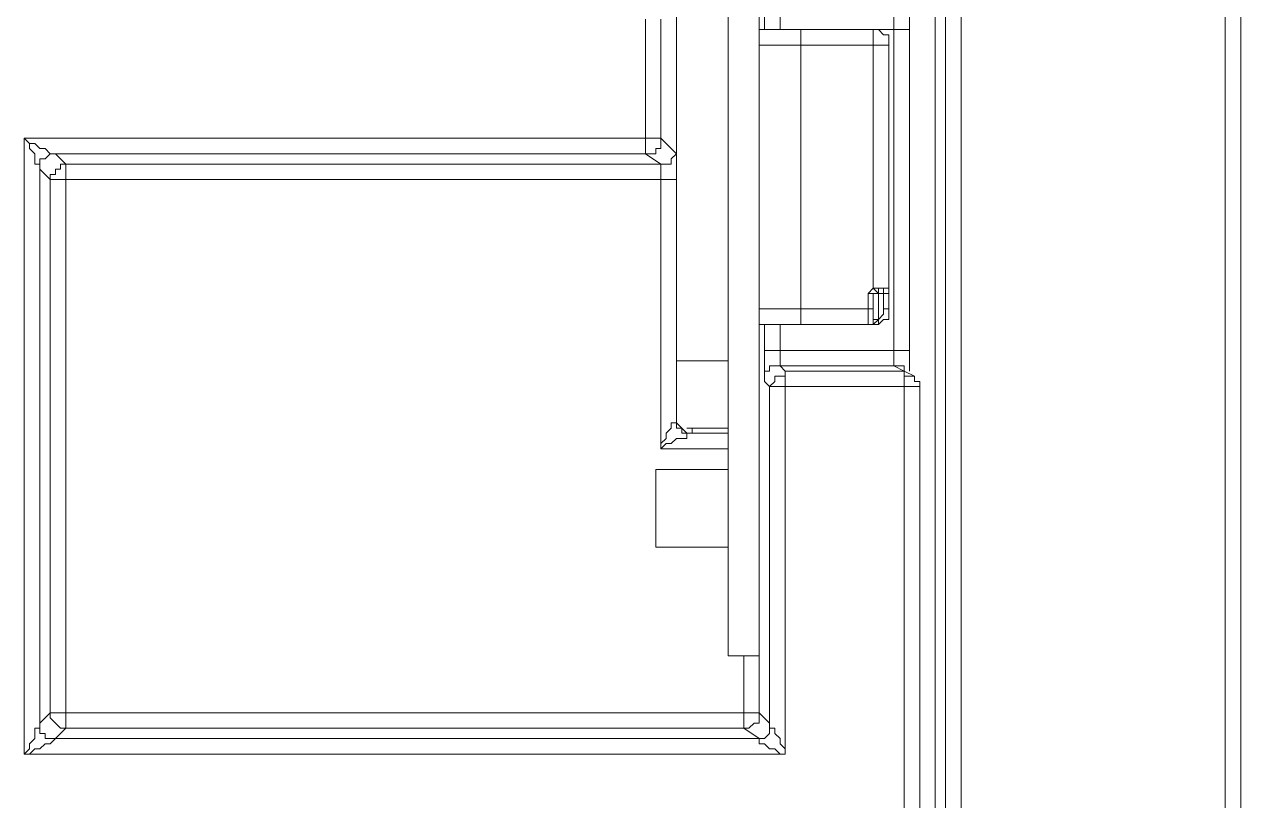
# Model space of a CAD drawing. Header units: centimetres. Extents: x -12.5 to 12.5, y -6.1 to 6.1.
# Drawn here: x -4.802 to -3.973, y -3.251 to -2.722 of the extents above; entities that cross this region are included whole.
import ezdxf

# ---------------------------------------------------------------- set-up
doc = ezdxf.new("R2010")
doc.units = ezdxf.units.CM
doc.header["$MEASUREMENT"] = 0
doc.layers.add('Camada 1', color=7, linetype='Continuous')

msp = doc.modelspace()

# ---------------------------------------------------------------- linework, layer by layer
at = {"layer": 'Camada 1', "lineweight": 9}
for points in [[(-4.18103, 5.81194), (-4.18103, 5.81194), (-4.18103, -5.8262), (-4.18103, -5.8262)], [(-4.17398, -5.8262), (-4.17398, -5.8262), (-4.17398, 5.81194), (-4.17398, 5.81194)], [(-4.16339, 5.81194), (-4.16339, 5.81194), (-4.16339, -5.8262), (-4.16339, -5.8262)], [(-3.98348, -5.8262), (-3.98348, -5.8262), (-3.98348, 5.81194), (-3.98348, 5.81194)], [(-3.97289, 5.81194), (-3.97289, 5.81194), (-3.97289, -5.8262), (-3.97289, -5.8262)], [(-4.32214, -1.85039), (-4.32214, -1.85039), (-4.32214, -3.15215), (-4.32214, -3.15215)], [(-4.30098, -1.85039), (-4.30098, -1.85039), (-4.30098, -3.15215), (-4.30098, -3.15215)], [(-4.35742, -2.98987), (-4.35742, -2.98987), (-4.35742, -2.03031), (-4.35742, -2.03031)], [(-4.32214, -2.95106), (-4.32214, -2.95106), (-4.32214, -2.05148), (-4.32214, -2.05148)], [(-4.37859, -2.79937), (-4.37859, -2.79937), (-4.37859, -2.71823), (-4.37859, -2.71823)], [(-4.368, -2.71823), (-4.368, -2.71823), (-4.368, -2.79937), (-4.368, -2.79937)], [(-4.27275, -2.72528), (-4.27275, -2.72528), (-4.30098, -2.72528), (-4.30098, -2.72528)], [(-4.30098, -2.72528), (-4.30098, -2.72528), (-4.27275, -2.72528), (-4.27275, -2.72528)], [(-4.20925, -2.72528), (-4.20925, -2.72528), (-4.28687, -2.72528), (-4.28687, -2.72528)], [(-4.22337, -2.72528), (-4.22337, -2.72528), (-4.27275, -2.72528), (-4.27275, -2.72528)], [(-4.27275, -2.72528), (-4.27275, -2.72528), (-4.22337, -2.72528), (-4.22337, -2.72528)], [(-4.20925, -2.94401), (-4.20925, -2.94401), (-4.20925, -2.72528), (-4.20925, -2.72528)], [(-4.19867, -2.72528), (-4.19867, -2.72528), (-4.19867, -2.94401), (-4.19867, -2.94401)], [(-4.30098, -2.73587), (-4.30098, -2.73587), (-4.30098, -2.91578), (-4.30098, -2.91578)], [(-4.30098, -2.73587), (-4.30098, -2.73587), (-4.27275, -2.73587), (-4.27275, -2.73587)], [(-4.27275, -2.73587), (-4.27275, -2.73587), (-4.22337, -2.73587), (-4.22337, -2.73587)], [(-4.27275, -2.73587), (-4.27275, -2.73587), (-4.27275, -2.91578), (-4.27275, -2.91578)], [(-4.27275, -2.73587), (-4.27275, -2.73587), (-4.27275, -2.91578), (-4.27275, -2.91578)], [(-4.22337, -2.73587), (-4.22337, -2.73587), (-4.22337, -2.90167), (-4.22337, -2.90167)], [(-4.21278, -2.90167), (-4.21278, -2.90167), (-4.21278, -2.73587), (-4.21278, -2.73587)], [(-4.80192, -2.79937), (-4.80192, -2.79937), (-4.37859, -2.79937), (-4.37859, -2.79937)], [(-4.80192, -3.21917), (-4.80192, -3.21917), (-4.80192, -2.79937), (-4.80192, -2.79937)], [(-4.368, -2.79937), (-4.368, -2.79937), (-4.35742, -2.80995), (-4.35742, -2.80995)], [(-4.37859, -2.80995), (-4.37859, -2.80995), (-4.78075, -2.80995), (-4.78075, -2.80995)], [(-4.78075, -2.80995), (-4.78075, -2.80995), (-4.7737, -2.81701), (-4.7737, -2.81701)], [(-4.368, -2.81701), (-4.368, -2.81701), (-4.37859, -2.80995), (-4.37859, -2.80995)], [(-4.7737, -2.81701), (-4.7737, -2.81701), (-4.368, -2.81701), (-4.368, -2.81701)], [(-4.21278, -2.83817), (-4.21278, -2.83817), (-4.21278, -2.81348), (-4.21278, -2.81348)], [(-4.79134, -2.82053), (-4.79134, -2.82053), (-4.79134, -3.19801), (-4.79134, -3.19801)], [(-4.78428, -2.82759), (-4.78428, -2.82759), (-4.79134, -2.82053), (-4.79134, -2.82053)], [(-4.78428, -3.19095), (-4.78428, -3.19095), (-4.78428, -2.82759), (-4.78428, -2.82759)], [(-4.7737, -2.82759), (-4.7737, -2.82759), (-4.7737, -3.19095), (-4.7737, -3.19095)], [(-4.368, -2.82759), (-4.368, -2.82759), (-4.7737, -2.82759), (-4.7737, -2.82759)], [(-4.368, -3.01103), (-4.368, -3.01103), (-4.368, -2.82759), (-4.368, -2.82759)], [(-4.35742, -2.82759), (-4.35742, -2.82759), (-4.35742, -2.98987), (-4.35742, -2.98987)], [(-4.22689, -2.9052), (-4.22689, -2.9052), (-4.22689, -2.91578), (-4.22689, -2.91578)], [(-4.22337, -2.91578), (-4.22337, -2.91578), (-4.22337, -2.9052), (-4.22337, -2.9052)], [(-4.21631, -2.90167), (-4.21631, -2.90167), (-4.21984, -2.90167), (-4.21984, -2.90167)], [(-4.21984, -2.92284), (-4.21984, -2.92284), (-4.21984, -2.9052), (-4.21984, -2.9052)], [(-4.21984, -2.9052), (-4.21984, -2.9052), (-4.21631, -2.9052), (-4.21631, -2.9052)], [(-4.21631, -2.90167), (-4.21631, -2.90167), (-4.21631, -2.9052), (-4.21631, -2.9052)], [(-4.21631, -2.9052), (-4.21631, -2.9052), (-4.21631, -2.91578), (-4.21631, -2.91578)], [(-4.21278, -2.91578), (-4.21278, -2.91578), (-4.21278, -2.9052), (-4.21278, -2.9052)], [(-4.27275, -2.91578), (-4.27275, -2.91578), (-4.30098, -2.91578), (-4.30098, -2.91578)], [(-4.22689, -2.91578), (-4.22689, -2.91578), (-4.27275, -2.91578), (-4.27275, -2.91578)], [(-4.30098, -2.92637), (-4.30098, -2.92637), (-4.27275, -2.92637), (-4.27275, -2.92637)], [(-4.29745, -2.94401), (-4.29745, -2.94401), (-4.29745, -2.92637), (-4.29745, -2.92637)], [(-4.28687, -2.92637), (-4.28687, -2.92637), (-4.28687, -2.94401), (-4.28687, -2.94401)], [(-4.27275, -2.92637), (-4.27275, -2.92637), (-4.22689, -2.92637), (-4.22689, -2.92637)], [(-4.21984, -2.92284), (-4.21984, -2.92284), (-4.22337, -2.92284), (-4.22337, -2.92284)], [(-4.22337, -2.92637), (-4.22337, -2.92637), (-4.21984, -2.92637), (-4.21984, -2.92637)], [(-4.32214, -2.95106), (-4.32214, -2.95106), (-4.35742, -2.95106), (-4.35742, -2.95106)], [(-4.28687, -2.94401), (-4.28687, -2.94401), (-4.20925, -2.94401), (-4.20925, -2.94401)], [(-4.28687, -2.95459), (-4.28687, -2.95459), (-4.28334, -2.95812), (-4.28334, -2.95812)], [(-4.20925, -2.95459), (-4.20925, -2.95459), (-4.28687, -2.95459), (-4.28687, -2.95459)], [(-4.28334, -2.95812), (-4.28334, -2.95812), (-4.2022, -2.95812), (-4.2022, -2.95812)], [(-4.2022, -2.95812), (-4.2022, -2.95812), (-4.20925, -2.95459), (-4.20925, -2.95459)], [(-4.19514, -2.96164), (-4.19514, -2.96164), (-4.2022, -2.95812), (-4.2022, -2.95812)], [(-4.29392, -2.9687), (-4.29392, -2.9687), (-4.29745, -2.96517), (-4.29745, -2.96517)], [(-4.29392, -3.19801), (-4.29392, -3.19801), (-4.29392, -2.9687), (-4.29392, -2.9687)], [(-4.28334, -2.9687), (-4.28334, -2.9687), (-4.28334, -3.21917), (-4.28334, -3.21917)], [(-4.2022, -2.9687), (-4.2022, -2.9687), (-4.28334, -2.9687), (-4.28334, -2.9687)], [(-4.2022, -5.79092), (-4.2022, -5.79092), (-4.2022, -2.9687), (-4.2022, -2.9687)], [(-4.19162, -2.9687), (-4.19162, -2.9687), (-4.19162, -5.79092), (-4.19162, -5.79092)], [(-4.35037, -2.99692), (-4.35037, -2.99692), (-4.34684, -2.99692), (-4.34684, -2.99692)], [(-4.34684, -2.99692), (-4.34684, -2.99692), (-4.34684, -3.00045), (-4.34684, -3.00045)], [(-4.32214, -2.99692), (-4.32214, -2.99692), (-4.34684, -2.99692), (-4.34684, -2.99692)], [(-4.34684, -3.00045), (-4.34684, -3.00045), (-4.32214, -3.00045), (-4.32214, -3.00045)], [(-4.32214, -3.01103), (-4.32214, -3.01103), (-4.368, -3.01103), (-4.368, -3.01103)], [(-4.30098, -3.01103), (-4.30098, -3.01103), (-4.30098, -3.19095), (-4.30098, -3.19095)], [(-4.37153, -3.02515), (-4.37153, -3.02515), (-4.32214, -3.02515), (-4.32214, -3.02515)], [(-4.37153, -3.02515), (-4.37153, -3.02515), (-4.37153, -3.07806), (-4.37153, -3.07806)], [(-4.37153, -3.07806), (-4.37153, -3.07806), (-4.32214, -3.07806), (-4.32214, -3.07806)], [(-4.30098, -3.15215), (-4.30098, -3.15215), (-4.32214, -3.15215), (-4.32214, -3.15215)], [(-4.31156, -3.19095), (-4.31156, -3.19095), (-4.31156, -3.15215), (-4.31156, -3.15215)], [(-4.79134, -3.19801), (-4.79134, -3.19801), (-4.78428, -3.19095), (-4.78428, -3.19095)], [(-4.7737, -3.19095), (-4.7737, -3.19095), (-4.31156, -3.19095), (-4.31156, -3.19095)], [(-4.30098, -3.19095), (-4.30098, -3.19095), (-4.29392, -3.19801), (-4.29392, -3.19801)], [(-4.7737, -3.20153), (-4.7737, -3.20153), (-4.78075, -3.20859), (-4.78075, -3.20859)], [(-4.31156, -3.20153), (-4.31156, -3.20153), (-4.7737, -3.20153), (-4.7737, -3.20153)], [(-4.30098, -3.20859), (-4.30098, -3.20859), (-4.31156, -3.20153), (-4.31156, -3.20153)], [(-4.78075, -3.20859), (-4.78075, -3.20859), (-4.30098, -3.20859), (-4.30098, -3.20859)], [(-4.28334, -3.21917), (-4.28334, -3.21917), (-4.80192, -3.21917), (-4.80192, -3.21917)]]:
    msp.add_open_spline(points, degree=3, dxfattribs=at)
for points, knots in [([(-4.29745, -2.70412), (-4.29745, -2.70412), (-4.29745, -2.70765), (-4.29745, -2.70765), (-4.29745, -2.70765), (-4.29745, -2.71117), (-4.29745, -2.71117), (-4.29745, -2.71117), (-4.29745, -2.7147), (-4.29745, -2.7147), (-4.29745, -2.7147), (-4.29745, -2.71823), (-4.29745, -2.71823), (-4.29745, -2.71823), (-4.29745, -2.72176), (-4.29745, -2.72176), (-4.29745, -2.72176), (-4.29745, -2.72528), (-4.29745, -2.72528)], [0, 0, 0, 0, 0.166667, 0.166667, 0.166667, 0.333333, 0.333333, 0.333333, 0.5, 0.5, 0.5, 0.666667, 0.666667, 0.666667, 0.833333, 0.833333, 0.833333, 1, 1, 1, 1]), ([(-4.28687, -2.72528), (-4.28687, -2.72528), (-4.28687, -2.72528), (-4.28687, -2.72528), (-4.28687, -2.72528), (-4.28687, -2.72176), (-4.28687, -2.72176), (-4.28687, -2.72176), (-4.28687, -2.71823), (-4.28687, -2.71823), (-4.28687, -2.71823), (-4.28687, -2.7147), (-4.28687, -2.7147)], [0, 0, 0, 0, 0.25, 0.25, 0.25, 0.5, 0.5, 0.5, 0.75, 0.75, 0.75, 1, 1, 1, 1]), ([(-4.20925, -2.72528), (-4.20925, -2.72528), (-4.20925, -2.72528), (-4.20925, -2.72528), (-4.20925, -2.72528), (-4.20925, -2.72176), (-4.20925, -2.72176), (-4.20925, -2.72176), (-4.20925, -2.71823), (-4.20925, -2.71823), (-4.20925, -2.71823), (-4.20925, -2.7147), (-4.20925, -2.7147)], [0, 0, 0, 0, 0.25, 0.25, 0.25, 0.5, 0.5, 0.5, 0.75, 0.75, 0.75, 1, 1, 1, 1]), ([(-4.19867, -2.72528), (-4.19867, -2.72528), (-4.19867, -2.72176), (-4.19867, -2.72176), (-4.19867, -2.72176), (-4.19867, -2.71823), (-4.19867, -2.71823), (-4.19867, -2.71823), (-4.19867, -2.7147), (-4.19867, -2.7147), (-4.19867, -2.7147), (-4.19867, -2.71117), (-4.19867, -2.71117)], [0, 0, 0, 0, 0.25, 0.25, 0.25, 0.5, 0.5, 0.5, 0.75, 0.75, 0.75, 1, 1, 1, 1]), ([(-4.30098, -2.72528), (-4.30098, -2.72528), (-4.30098, -2.72528), (-4.30098, -2.72528), (-4.30098, -2.72528), (-4.30098, -2.72881), (-4.30098, -2.72881), (-4.30098, -2.72881), (-4.30098, -2.73234), (-4.30098, -2.73234), (-4.30098, -2.73234), (-4.30098, -2.73587), (-4.30098, -2.73587)], [0, 0, 0, 0, 0.25, 0.25, 0.25, 0.5, 0.5, 0.5, 0.75, 0.75, 0.75, 1, 1, 1, 1]), ([(-4.29745, -2.72528), (-4.29745, -2.72528), (-4.29745, -2.72528), (-4.29745, -2.72528), (-4.29745, -2.72528), (-4.29392, -2.72528), (-4.29392, -2.72528), (-4.29392, -2.72528), (-4.29039, -2.72528), (-4.29039, -2.72528), (-4.29039, -2.72528), (-4.28687, -2.72528), (-4.28687, -2.72528)], [0, 0, 0, 0, 0.25, 0.25, 0.25, 0.5, 0.5, 0.5, 0.75, 0.75, 0.75, 1, 1, 1, 1]), ([(-4.27275, -2.72528), (-4.27275, -2.72528), (-4.27275, -2.72528), (-4.27275, -2.72528), (-4.27275, -2.72528), (-4.27275, -2.72881), (-4.27275, -2.72881), (-4.27275, -2.72881), (-4.27275, -2.73234), (-4.27275, -2.73234), (-4.27275, -2.73234), (-4.27275, -2.73587), (-4.27275, -2.73587)], [0, 0, 0, 0, 0.25, 0.25, 0.25, 0.5, 0.5, 0.5, 0.75, 0.75, 0.75, 1, 1, 1, 1]), ([(-4.27275, -2.72528), (-4.27275, -2.72528), (-4.27275, -2.72528), (-4.27275, -2.72528), (-4.27275, -2.72528), (-4.27275, -2.72881), (-4.27275, -2.72881), (-4.27275, -2.72881), (-4.27275, -2.73234), (-4.27275, -2.73234), (-4.27275, -2.73234), (-4.27275, -2.73587), (-4.27275, -2.73587)], [0, 0, 0, 0, 0.25, 0.25, 0.25, 0.5, 0.5, 0.5, 0.75, 0.75, 0.75, 1, 1, 1, 1]), ([(-4.22337, -2.72528), (-4.22337, -2.72528), (-4.22337, -2.72528), (-4.22337, -2.72528), (-4.22337, -2.72528), (-4.22337, -2.72881), (-4.22337, -2.72881), (-4.22337, -2.72881), (-4.22337, -2.73234), (-4.22337, -2.73234), (-4.22337, -2.73234), (-4.22337, -2.73587), (-4.22337, -2.73587)], [0, 0, 0, 0, 0.25, 0.25, 0.25, 0.5, 0.5, 0.5, 0.75, 0.75, 0.75, 1, 1, 1, 1]), ([(-4.22337, -2.72528), (-4.22337, -2.72528), (-4.21984, -2.72528), (-4.21984, -2.72528), (-4.21984, -2.72528), (-4.21631, -2.72881), (-4.21631, -2.72881), (-4.21631, -2.72881), (-4.21278, -2.72881), (-4.21278, -2.72881), (-4.21278, -2.72881), (-4.21278, -2.73234), (-4.21278, -2.73234), (-4.21278, -2.73234), (-4.21278, -2.73587), (-4.21278, -2.73587)], [0, 0, 0, 0, 0.2, 0.2, 0.2, 0.4, 0.4, 0.4, 0.6, 0.6, 0.6, 0.8, 0.8, 0.8, 1, 1, 1, 1]), ([(-4.21278, -2.73587), (-4.21278, -2.73587), (-4.21278, -2.73234), (-4.21278, -2.73234), (-4.21278, -2.73234), (-4.21278, -2.72881), (-4.21278, -2.72881), (-4.21278, -2.72881), (-4.21631, -2.72881), (-4.21631, -2.72881), (-4.21631, -2.72881), (-4.21984, -2.72528), (-4.21984, -2.72528), (-4.21984, -2.72528), (-4.22337, -2.72528), (-4.22337, -2.72528)], [0, 0, 0, 0, 0.2, 0.2, 0.2, 0.4, 0.4, 0.4, 0.6, 0.6, 0.6, 0.8, 0.8, 0.8, 1, 1, 1, 1]), ([(-4.20925, -2.72528), (-4.20925, -2.72528), (-4.20573, -2.72528), (-4.20573, -2.72528), (-4.20573, -2.72528), (-4.2022, -2.72528), (-4.2022, -2.72528), (-4.2022, -2.72528), (-4.19867, -2.72528), (-4.19867, -2.72528)], [0, 0, 0, 0, 0.333333, 0.333333, 0.333333, 0.666667, 0.666667, 0.666667, 1, 1, 1, 1]), ([(-4.21278, -2.73587), (-4.21278, -2.73587), (-4.21278, -2.73587), (-4.21278, -2.73587), (-4.21278, -2.73587), (-4.21631, -2.73587), (-4.21631, -2.73587), (-4.21631, -2.73587), (-4.21984, -2.73587), (-4.21984, -2.73587), (-4.21984, -2.73587), (-4.22337, -2.73587), (-4.22337, -2.73587)], [0, 0, 0, 0, 0.25, 0.25, 0.25, 0.5, 0.5, 0.5, 0.75, 0.75, 0.75, 1, 1, 1, 1]), ([(-4.80192, -2.79937), (-4.80192, -2.79937), (-4.79839, -2.80289), (-4.79839, -2.80289), (-4.79839, -2.80289), (-4.79487, -2.80289), (-4.79487, -2.80289), (-4.79487, -2.80289), (-4.79134, -2.80642), (-4.79134, -2.80642), (-4.79134, -2.80642), (-4.78781, -2.80642), (-4.78781, -2.80642), (-4.78781, -2.80642), (-4.78428, -2.80995), (-4.78428, -2.80995), (-4.78428, -2.80995), (-4.78075, -2.80995), (-4.78075, -2.80995)], [0, 0, 0, 0, 0.166667, 0.166667, 0.166667, 0.333333, 0.333333, 0.333333, 0.5, 0.5, 0.5, 0.666667, 0.666667, 0.666667, 0.833333, 0.833333, 0.833333, 1, 1, 1, 1]), ([(-4.79134, -2.82053), (-4.79134, -2.82053), (-4.79134, -2.82053), (-4.79134, -2.82053), (-4.79134, -2.82053), (-4.79134, -2.81701), (-4.79134, -2.81701), (-4.79134, -2.81701), (-4.79487, -2.81701), (-4.79487, -2.81701), (-4.79487, -2.81701), (-4.79487, -2.81348), (-4.79487, -2.81348), (-4.79487, -2.81348), (-4.79487, -2.80995), (-4.79487, -2.80995), (-4.79487, -2.80995), (-4.79839, -2.80642), (-4.79839, -2.80642), (-4.79839, -2.80642), (-4.79839, -2.80289), (-4.79839, -2.80289), (-4.79839, -2.80289), (-4.80192, -2.79937), (-4.80192, -2.79937)], [0, 0, 0, 0, 0.125, 0.125, 0.125, 0.25, 0.25, 0.25, 0.375, 0.375, 0.375, 0.5, 0.5, 0.5, 0.625, 0.625, 0.625, 0.75, 0.75, 0.75, 0.875, 0.875, 0.875, 1, 1, 1, 1]), ([(-4.37859, -2.80995), (-4.37859, -2.80995), (-4.37859, -2.80995), (-4.37859, -2.80995), (-4.37859, -2.80995), (-4.37859, -2.80642), (-4.37859, -2.80642), (-4.37859, -2.80642), (-4.37859, -2.80289), (-4.37859, -2.80289), (-4.37859, -2.80289), (-4.37859, -2.79937), (-4.37859, -2.79937)], [0, 0, 0, 0, 0.25, 0.25, 0.25, 0.5, 0.5, 0.5, 0.75, 0.75, 0.75, 1, 1, 1, 1]), ([(-4.368, -2.79937), (-4.368, -2.79937), (-4.368, -2.80289), (-4.368, -2.80289), (-4.368, -2.80289), (-4.368, -2.80642), (-4.368, -2.80642), (-4.368, -2.80642), (-4.37153, -2.80642), (-4.37153, -2.80642), (-4.37153, -2.80642), (-4.37153, -2.80995), (-4.37153, -2.80995), (-4.37153, -2.80995), (-4.37506, -2.80995), (-4.37506, -2.80995), (-4.37506, -2.80995), (-4.37859, -2.80995), (-4.37859, -2.80995)], [0, 0, 0, 0, 0.166667, 0.166667, 0.166667, 0.333333, 0.333333, 0.333333, 0.5, 0.5, 0.5, 0.666667, 0.666667, 0.666667, 0.833333, 0.833333, 0.833333, 1, 1, 1, 1]), ([(-4.37859, -2.79937), (-4.37859, -2.79937), (-4.37506, -2.79937), (-4.37506, -2.79937), (-4.37506, -2.79937), (-4.37153, -2.79937), (-4.37153, -2.79937), (-4.37153, -2.79937), (-4.368, -2.79937), (-4.368, -2.79937)], [0, 0, 0, 0, 0.333333, 0.333333, 0.333333, 0.666667, 0.666667, 0.666667, 1, 1, 1, 1]), ([(-4.78075, -2.80995), (-4.78075, -2.80995), (-4.78428, -2.80995), (-4.78428, -2.80995), (-4.78428, -2.80995), (-4.78781, -2.81348), (-4.78781, -2.81348), (-4.78781, -2.81348), (-4.79134, -2.81348), (-4.79134, -2.81348), (-4.79134, -2.81348), (-4.79134, -2.81701), (-4.79134, -2.81701), (-4.79134, -2.81701), (-4.79134, -2.82053), (-4.79134, -2.82053)], [0, 0, 0, 0, 0.2, 0.2, 0.2, 0.4, 0.4, 0.4, 0.6, 0.6, 0.6, 0.8, 0.8, 0.8, 1, 1, 1, 1]), ([(-4.35742, -2.80995), (-4.35742, -2.80995), (-4.35742, -2.80995), (-4.35742, -2.80995), (-4.35742, -2.80995), (-4.36095, -2.81348), (-4.36095, -2.81348), (-4.36095, -2.81348), (-4.36095, -2.81701), (-4.36095, -2.81701), (-4.36095, -2.81701), (-4.36448, -2.81701), (-4.36448, -2.81701), (-4.36448, -2.81701), (-4.368, -2.81701), (-4.368, -2.81701)], [0, 0, 0, 0, 0.2, 0.2, 0.2, 0.4, 0.4, 0.4, 0.6, 0.6, 0.6, 0.8, 0.8, 0.8, 1, 1, 1, 1]), ([(-4.35742, -2.82759), (-4.35742, -2.82759), (-4.35742, -2.82406), (-4.35742, -2.82406), (-4.35742, -2.82406), (-4.35742, -2.82053), (-4.35742, -2.82053), (-4.35742, -2.82053), (-4.35742, -2.81701), (-4.35742, -2.81701), (-4.35742, -2.81701), (-4.35742, -2.81348), (-4.35742, -2.81348), (-4.35742, -2.81348), (-4.35742, -2.80995), (-4.35742, -2.80995)], [0, 0, 0, 0, 0.2, 0.2, 0.2, 0.4, 0.4, 0.4, 0.6, 0.6, 0.6, 0.8, 0.8, 0.8, 1, 1, 1, 1]), ([(-4.21278, -2.81348), (-4.21278, -2.81348), (-4.21278, -2.81348), (-4.21278, -2.81348), (-4.21278, -2.81348), (-4.21278, -2.80995), (-4.21278, -2.80995)], [0, 0, 0, 0, 0.5, 0.5, 0.5, 1, 1, 1, 1]), ([(-4.7737, -2.81701), (-4.7737, -2.81701), (-4.77723, -2.81701), (-4.77723, -2.81701), (-4.77723, -2.81701), (-4.77723, -2.82053), (-4.77723, -2.82053), (-4.77723, -2.82053), (-4.78075, -2.82053), (-4.78075, -2.82053), (-4.78075, -2.82053), (-4.78075, -2.82406), (-4.78075, -2.82406), (-4.78075, -2.82406), (-4.78428, -2.82406), (-4.78428, -2.82406), (-4.78428, -2.82406), (-4.78428, -2.82759), (-4.78428, -2.82759)], [0, 0, 0, 0, 0.166667, 0.166667, 0.166667, 0.333333, 0.333333, 0.333333, 0.5, 0.5, 0.5, 0.666667, 0.666667, 0.666667, 0.833333, 0.833333, 0.833333, 1, 1, 1, 1]), ([(-4.7737, -2.81701), (-4.7737, -2.81701), (-4.7737, -2.81701), (-4.7737, -2.81701), (-4.7737, -2.81701), (-4.7737, -2.82053), (-4.7737, -2.82053), (-4.7737, -2.82053), (-4.7737, -2.82406), (-4.7737, -2.82406), (-4.7737, -2.82406), (-4.7737, -2.82759), (-4.7737, -2.82759)], [0, 0, 0, 0, 0.25, 0.25, 0.25, 0.5, 0.5, 0.5, 0.75, 0.75, 0.75, 1, 1, 1, 1]), ([(-4.368, -2.81701), (-4.368, -2.81701), (-4.368, -2.81701), (-4.368, -2.81701), (-4.368, -2.81701), (-4.368, -2.82053), (-4.368, -2.82053), (-4.368, -2.82053), (-4.368, -2.82406), (-4.368, -2.82406), (-4.368, -2.82406), (-4.368, -2.82759), (-4.368, -2.82759)], [0, 0, 0, 0, 0.25, 0.25, 0.25, 0.5, 0.5, 0.5, 0.75, 0.75, 0.75, 1, 1, 1, 1]), ([(-4.78428, -2.82759), (-4.78428, -2.82759), (-4.78428, -2.82759), (-4.78428, -2.82759), (-4.78428, -2.82759), (-4.78075, -2.82759), (-4.78075, -2.82759), (-4.78075, -2.82759), (-4.77723, -2.82759), (-4.77723, -2.82759), (-4.77723, -2.82759), (-4.7737, -2.82759), (-4.7737, -2.82759)], [0, 0, 0, 0, 0.25, 0.25, 0.25, 0.5, 0.5, 0.5, 0.75, 0.75, 0.75, 1, 1, 1, 1]), ([(-4.35742, -2.82759), (-4.35742, -2.82759), (-4.35742, -2.82759), (-4.35742, -2.82759), (-4.35742, -2.82759), (-4.36095, -2.82759), (-4.36095, -2.82759), (-4.36095, -2.82759), (-4.36448, -2.82759), (-4.36448, -2.82759), (-4.36448, -2.82759), (-4.368, -2.82759), (-4.368, -2.82759)], [0, 0, 0, 0, 0.25, 0.25, 0.25, 0.5, 0.5, 0.5, 0.75, 0.75, 0.75, 1, 1, 1, 1]), ([(-4.21278, -2.8417), (-4.21278, -2.8417), (-4.21278, -2.8417), (-4.21278, -2.8417), (-4.21278, -2.8417), (-4.21278, -2.83817), (-4.21278, -2.83817)], [0, 0, 0, 0, 0.5, 0.5, 0.5, 1, 1, 1, 1]), ([(-4.22337, -2.90167), (-4.22337, -2.90167), (-4.22337, -2.90167), (-4.22337, -2.90167), (-4.22337, -2.90167), (-4.22689, -2.9052), (-4.22689, -2.9052)], [0, 0, 0, 0, 0.5, 0.5, 0.5, 1, 1, 1, 1]), ([(-4.22337, -2.9052), (-4.22337, -2.9052), (-4.22337, -2.9052), (-4.22337, -2.9052), (-4.22337, -2.9052), (-4.22689, -2.9052), (-4.22689, -2.9052)], [0, 0, 0, 0, 0.5, 0.5, 0.5, 1, 1, 1, 1]), ([(-4.21984, -2.90167), (-4.21984, -2.90167), (-4.21984, -2.90167), (-4.21984, -2.90167), (-4.21984, -2.90167), (-4.22337, -2.90167), (-4.22337, -2.90167)], [0, 0, 0, 0, 0.5, 0.5, 0.5, 1, 1, 1, 1]), ([(-4.22337, -2.90167), (-4.22337, -2.90167), (-4.22337, -2.90167), (-4.22337, -2.90167), (-4.22337, -2.90167), (-4.21984, -2.9052), (-4.21984, -2.9052)], [0, 0, 0, 0, 0.5, 0.5, 0.5, 1, 1, 1, 1]), ([(-4.21984, -2.90167), (-4.21984, -2.90167), (-4.21984, -2.9052), (-4.21984, -2.9052), (-4.21984, -2.9052), (-4.22337, -2.9052), (-4.22337, -2.9052)], [0, 0, 0, 0, 0.5, 0.5, 0.5, 1, 1, 1, 1]), ([(-4.22337, -2.9052), (-4.22337, -2.9052), (-4.22337, -2.9052), (-4.22337, -2.9052), (-4.22337, -2.9052), (-4.21984, -2.9052), (-4.21984, -2.9052)], [0, 0, 0, 0, 0.5, 0.5, 0.5, 1, 1, 1, 1]), ([(-4.22337, -2.9052), (-4.22337, -2.9052), (-4.22337, -2.9052), (-4.22337, -2.9052), (-4.22337, -2.9052), (-4.21984, -2.9052), (-4.21984, -2.9052)], [0, 0, 0, 0, 0.5, 0.5, 0.5, 1, 1, 1, 1]), ([(-4.21278, -2.90167), (-4.21278, -2.90167), (-4.21278, -2.90167), (-4.21278, -2.90167), (-4.21278, -2.90167), (-4.21631, -2.90167), (-4.21631, -2.90167), (-4.21631, -2.90167), (-4.21984, -2.90167), (-4.21984, -2.90167)], [0, 0, 0, 0, 0.333333, 0.333333, 0.333333, 0.666667, 0.666667, 0.666667, 1, 1, 1, 1]), ([(-4.21984, -2.9052), (-4.21984, -2.9052), (-4.21984, -2.9052), (-4.21984, -2.9052), (-4.21984, -2.9052), (-4.21984, -2.90167), (-4.21984, -2.90167)], [0, 0, 0, 0, 0.5, 0.5, 0.5, 1, 1, 1, 1]), ([(-4.21984, -2.90167), (-4.21984, -2.90167), (-4.21984, -2.90167), (-4.21984, -2.90167), (-4.21984, -2.90167), (-4.21631, -2.90167), (-4.21631, -2.90167)], [0, 0, 0, 0, 0.5, 0.5, 0.5, 1, 1, 1, 1]), ([(-4.21984, -2.9052), (-4.21984, -2.9052), (-4.21984, -2.9052), (-4.21984, -2.9052), (-4.21984, -2.9052), (-4.21984, -2.90167), (-4.21984, -2.90167)], [0, 0, 0, 0, 0.5, 0.5, 0.5, 1, 1, 1, 1]), ([(-4.21278, -2.90167), (-4.21278, -2.90167), (-4.21278, -2.90167), (-4.21278, -2.90167), (-4.21278, -2.90167), (-4.21631, -2.90167), (-4.21631, -2.90167)], [0, 0, 0, 0, 0.5, 0.5, 0.5, 1, 1, 1, 1]), ([(-4.21278, -2.90167), (-4.21278, -2.90167), (-4.21278, -2.90167), (-4.21278, -2.90167), (-4.21278, -2.90167), (-4.21631, -2.90167), (-4.21631, -2.90167)], [0, 0, 0, 0, 0.5, 0.5, 0.5, 1, 1, 1, 1]), ([(-4.21631, -2.9052), (-4.21631, -2.9052), (-4.21631, -2.9052), (-4.21631, -2.9052), (-4.21631, -2.9052), (-4.21278, -2.9052), (-4.21278, -2.9052)], [0, 0, 0, 0, 0.5, 0.5, 0.5, 1, 1, 1, 1]), ([(-4.21278, -2.9052), (-4.21278, -2.9052), (-4.21278, -2.9052), (-4.21278, -2.9052), (-4.21278, -2.9052), (-4.21278, -2.90167), (-4.21278, -2.90167)], [0, 0, 0, 0, 0.5, 0.5, 0.5, 1, 1, 1, 1]), ([(-4.30098, -2.91578), (-4.30098, -2.91578), (-4.30098, -2.91931), (-4.30098, -2.91931), (-4.30098, -2.91931), (-4.30098, -2.92284), (-4.30098, -2.92284), (-4.30098, -2.92284), (-4.30098, -2.92637), (-4.30098, -2.92637)], [0, 0, 0, 0, 0.333333, 0.333333, 0.333333, 0.666667, 0.666667, 0.666667, 1, 1, 1, 1]), ([(-4.27275, -2.91578), (-4.27275, -2.91578), (-4.27275, -2.91931), (-4.27275, -2.91931), (-4.27275, -2.91931), (-4.27275, -2.92284), (-4.27275, -2.92284), (-4.27275, -2.92284), (-4.27275, -2.92637), (-4.27275, -2.92637)], [0, 0, 0, 0, 0.333333, 0.333333, 0.333333, 0.666667, 0.666667, 0.666667, 1, 1, 1, 1]), ([(-4.27275, -2.91578), (-4.27275, -2.91578), (-4.27275, -2.91931), (-4.27275, -2.91931), (-4.27275, -2.91931), (-4.27275, -2.92284), (-4.27275, -2.92284), (-4.27275, -2.92284), (-4.27275, -2.92637), (-4.27275, -2.92637)], [0, 0, 0, 0, 0.333333, 0.333333, 0.333333, 0.666667, 0.666667, 0.666667, 1, 1, 1, 1]), ([(-4.22689, -2.91578), (-4.22689, -2.91578), (-4.22689, -2.91578), (-4.22689, -2.91578), (-4.22689, -2.91578), (-4.22337, -2.91578), (-4.22337, -2.91578)], [0, 0, 0, 0, 0.5, 0.5, 0.5, 1, 1, 1, 1]), ([(-4.22689, -2.91578), (-4.22689, -2.91578), (-4.22689, -2.91931), (-4.22689, -2.91931), (-4.22689, -2.91931), (-4.22689, -2.92284), (-4.22689, -2.92284), (-4.22689, -2.92284), (-4.22689, -2.92637), (-4.22689, -2.92637)], [0, 0, 0, 0, 0.333333, 0.333333, 0.333333, 0.666667, 0.666667, 0.666667, 1, 1, 1, 1]), ([(-4.22337, -2.92284), (-4.22337, -2.92284), (-4.22337, -2.92284), (-4.22337, -2.92284), (-4.22337, -2.92284), (-4.22337, -2.91931), (-4.22337, -2.91931), (-4.22337, -2.91931), (-4.22337, -2.91578), (-4.22337, -2.91578)], [0, 0, 0, 0, 0.333333, 0.333333, 0.333333, 0.666667, 0.666667, 0.666667, 1, 1, 1, 1]), ([(-4.21631, -2.91578), (-4.21631, -2.91578), (-4.21631, -2.91578), (-4.21631, -2.91578), (-4.21631, -2.91578), (-4.21631, -2.91931), (-4.21631, -2.91931), (-4.21631, -2.91931), (-4.21984, -2.92284), (-4.21984, -2.92284)], [0, 0, 0, 0, 0.333333, 0.333333, 0.333333, 0.666667, 0.666667, 0.666667, 1, 1, 1, 1]), ([(-4.21984, -2.92637), (-4.21984, -2.92637), (-4.21631, -2.92284), (-4.21631, -2.92284), (-4.21631, -2.92284), (-4.21278, -2.92284), (-4.21278, -2.92284), (-4.21278, -2.92284), (-4.21278, -2.91931), (-4.21278, -2.91931), (-4.21278, -2.91931), (-4.21278, -2.91578), (-4.21278, -2.91578)], [0, 0, 0, 0, 0.25, 0.25, 0.25, 0.5, 0.5, 0.5, 0.75, 0.75, 0.75, 1, 1, 1, 1]), ([(-4.21278, -2.91578), (-4.21278, -2.91578), (-4.21278, -2.91578), (-4.21278, -2.91578), (-4.21278, -2.91578), (-4.21631, -2.91578), (-4.21631, -2.91578)], [0, 0, 0, 0, 0.5, 0.5, 0.5, 1, 1, 1, 1]), ([(-4.22689, -2.92637), (-4.22689, -2.92637), (-4.22689, -2.92637), (-4.22689, -2.92637), (-4.22689, -2.92637), (-4.22337, -2.92637), (-4.22337, -2.92637), (-4.22337, -2.92637), (-4.22337, -2.92284), (-4.22337, -2.92284)], [0, 0, 0, 0, 0.333333, 0.333333, 0.333333, 0.666667, 0.666667, 0.666667, 1, 1, 1, 1]), ([(-4.22689, -2.92637), (-4.22689, -2.92637), (-4.22689, -2.92637), (-4.22689, -2.92637), (-4.22689, -2.92637), (-4.22337, -2.92637), (-4.22337, -2.92637), (-4.22337, -2.92637), (-4.22337, -2.92284), (-4.22337, -2.92284)], [0, 0, 0, 0, 0.333333, 0.333333, 0.333333, 0.666667, 0.666667, 0.666667, 1, 1, 1, 1]), ([(-4.22689, -2.92637), (-4.22689, -2.92637), (-4.22689, -2.92637), (-4.22689, -2.92637), (-4.22689, -2.92637), (-4.22337, -2.92637), (-4.22337, -2.92637)], [0, 0, 0, 0, 0.5, 0.5, 0.5, 1, 1, 1, 1]), ([(-4.21984, -2.92284), (-4.21984, -2.92284), (-4.21984, -2.92284), (-4.21984, -2.92284), (-4.21984, -2.92284), (-4.22337, -2.92637), (-4.22337, -2.92637)], [0, 0, 0, 0, 0.5, 0.5, 0.5, 1, 1, 1, 1]), ([(-4.21984, -2.92637), (-4.21984, -2.92637), (-4.21984, -2.92637), (-4.21984, -2.92637), (-4.21984, -2.92637), (-4.21984, -2.92284), (-4.21984, -2.92284)], [0, 0, 0, 0, 0.5, 0.5, 0.5, 1, 1, 1, 1]), ([(-4.29745, -2.94401), (-4.29745, -2.94401), (-4.29745, -2.94753), (-4.29745, -2.94753), (-4.29745, -2.94753), (-4.29745, -2.95106), (-4.29745, -2.95106), (-4.29745, -2.95106), (-4.29745, -2.95459), (-4.29745, -2.95459), (-4.29745, -2.95459), (-4.29745, -2.95812), (-4.29745, -2.95812), (-4.29745, -2.95812), (-4.29745, -2.96164), (-4.29745, -2.96164), (-4.29745, -2.96164), (-4.29745, -2.96517), (-4.29745, -2.96517)], [0, 0, 0, 0, 0.166667, 0.166667, 0.166667, 0.333333, 0.333333, 0.333333, 0.5, 0.5, 0.5, 0.666667, 0.666667, 0.666667, 0.833333, 0.833333, 0.833333, 1, 1, 1, 1]), ([(-4.29745, -2.94401), (-4.29745, -2.94401), (-4.29745, -2.94401), (-4.29745, -2.94401), (-4.29745, -2.94401), (-4.29392, -2.94401), (-4.29392, -2.94401), (-4.29392, -2.94401), (-4.29039, -2.94401), (-4.29039, -2.94401), (-4.29039, -2.94401), (-4.28687, -2.94401), (-4.28687, -2.94401)], [0, 0, 0, 0, 0.25, 0.25, 0.25, 0.5, 0.5, 0.5, 0.75, 0.75, 0.75, 1, 1, 1, 1]), ([(-4.28687, -2.95459), (-4.28687, -2.95459), (-4.28687, -2.95459), (-4.28687, -2.95459), (-4.28687, -2.95459), (-4.28687, -2.95106), (-4.28687, -2.95106), (-4.28687, -2.95106), (-4.28687, -2.94753), (-4.28687, -2.94753), (-4.28687, -2.94753), (-4.28687, -2.94401), (-4.28687, -2.94401)], [0, 0, 0, 0, 0.25, 0.25, 0.25, 0.5, 0.5, 0.5, 0.75, 0.75, 0.75, 1, 1, 1, 1]), ([(-4.20925, -2.95459), (-4.20925, -2.95459), (-4.20925, -2.95459), (-4.20925, -2.95459), (-4.20925, -2.95459), (-4.20925, -2.95106), (-4.20925, -2.95106), (-4.20925, -2.95106), (-4.20925, -2.94753), (-4.20925, -2.94753), (-4.20925, -2.94753), (-4.20925, -2.94401), (-4.20925, -2.94401)], [0, 0, 0, 0, 0.25, 0.25, 0.25, 0.5, 0.5, 0.5, 0.75, 0.75, 0.75, 1, 1, 1, 1]), ([(-4.20925, -2.94401), (-4.20925, -2.94401), (-4.20573, -2.94401), (-4.20573, -2.94401), (-4.20573, -2.94401), (-4.2022, -2.94401), (-4.2022, -2.94401), (-4.2022, -2.94401), (-4.19867, -2.94401), (-4.19867, -2.94401)], [0, 0, 0, 0, 0.333333, 0.333333, 0.333333, 0.666667, 0.666667, 0.666667, 1, 1, 1, 1]), ([(-4.19867, -2.95812), (-4.19867, -2.95812), (-4.19867, -2.95812), (-4.19867, -2.95812), (-4.19867, -2.95812), (-4.19867, -2.95459), (-4.19867, -2.95459), (-4.19867, -2.95459), (-4.19867, -2.95106), (-4.19867, -2.95106), (-4.19867, -2.95106), (-4.19867, -2.94753), (-4.19867, -2.94753), (-4.19867, -2.94753), (-4.19867, -2.94401), (-4.19867, -2.94401)], [0, 0, 0, 0, 0.2, 0.2, 0.2, 0.4, 0.4, 0.4, 0.6, 0.6, 0.6, 0.8, 0.8, 0.8, 1, 1, 1, 1]), ([(-4.29745, -2.96517), (-4.29745, -2.96517), (-4.29745, -2.96164), (-4.29745, -2.96164), (-4.29745, -2.96164), (-4.29745, -2.95812), (-4.29745, -2.95812), (-4.29745, -2.95812), (-4.29392, -2.95812), (-4.29392, -2.95812), (-4.29392, -2.95812), (-4.29392, -2.95459), (-4.29392, -2.95459), (-4.29392, -2.95459), (-4.29039, -2.95459), (-4.29039, -2.95459), (-4.29039, -2.95459), (-4.28687, -2.95459), (-4.28687, -2.95459)], [0, 0, 0, 0, 0.166667, 0.166667, 0.166667, 0.333333, 0.333333, 0.333333, 0.5, 0.5, 0.5, 0.666667, 0.666667, 0.666667, 0.833333, 0.833333, 0.833333, 1, 1, 1, 1]), ([(-4.29392, -2.9687), (-4.29392, -2.9687), (-4.29392, -2.9687), (-4.29392, -2.9687), (-4.29392, -2.9687), (-4.29039, -2.96517), (-4.29039, -2.96517), (-4.29039, -2.96517), (-4.29039, -2.96164), (-4.29039, -2.96164), (-4.29039, -2.96164), (-4.28687, -2.96164), (-4.28687, -2.96164), (-4.28687, -2.96164), (-4.28334, -2.96164), (-4.28334, -2.96164), (-4.28334, -2.96164), (-4.28334, -2.95812), (-4.28334, -2.95812)], [0, 0, 0, 0, 0.166667, 0.166667, 0.166667, 0.333333, 0.333333, 0.333333, 0.5, 0.5, 0.5, 0.666667, 0.666667, 0.666667, 0.833333, 0.833333, 0.833333, 1, 1, 1, 1]), ([(-4.28334, -2.95812), (-4.28334, -2.95812), (-4.28334, -2.96164), (-4.28334, -2.96164), (-4.28334, -2.96164), (-4.28334, -2.96517), (-4.28334, -2.96517), (-4.28334, -2.96517), (-4.28334, -2.9687), (-4.28334, -2.9687)], [0, 0, 0, 0, 0.333333, 0.333333, 0.333333, 0.666667, 0.666667, 0.666667, 1, 1, 1, 1]), ([(-4.20925, -2.95459), (-4.20925, -2.95459), (-4.20573, -2.95459), (-4.20573, -2.95459), (-4.20573, -2.95459), (-4.2022, -2.95459), (-4.2022, -2.95459), (-4.2022, -2.95459), (-4.2022, -2.95812), (-4.2022, -2.95812)], [0, 0, 0, 0, 0.333333, 0.333333, 0.333333, 0.666667, 0.666667, 0.666667, 1, 1, 1, 1]), ([(-4.2022, -2.9687), (-4.2022, -2.9687), (-4.2022, -2.9687), (-4.2022, -2.9687), (-4.2022, -2.9687), (-4.2022, -2.96517), (-4.2022, -2.96517), (-4.2022, -2.96517), (-4.2022, -2.96164), (-4.2022, -2.96164), (-4.2022, -2.96164), (-4.2022, -2.95812), (-4.2022, -2.95812)], [0, 0, 0, 0, 0.25, 0.25, 0.25, 0.5, 0.5, 0.5, 0.75, 0.75, 0.75, 1, 1, 1, 1]), ([(-4.2022, -2.95812), (-4.2022, -2.95812), (-4.2022, -2.96164), (-4.2022, -2.96164), (-4.2022, -2.96164), (-4.19867, -2.96164), (-4.19867, -2.96164), (-4.19867, -2.96164), (-4.19514, -2.96164), (-4.19514, -2.96164)], [0, 0, 0, 0, 0.333333, 0.333333, 0.333333, 0.666667, 0.666667, 0.666667, 1, 1, 1, 1]), ([(-4.19162, -2.9687), (-4.19162, -2.9687), (-4.19162, -2.9687), (-4.19162, -2.9687), (-4.19162, -2.9687), (-4.19162, -2.96517), (-4.19162, -2.96517), (-4.19162, -2.96517), (-4.19514, -2.96517), (-4.19514, -2.96517), (-4.19514, -2.96517), (-4.19514, -2.96164), (-4.19514, -2.96164)], [0, 0, 0, 0, 0.25, 0.25, 0.25, 0.5, 0.5, 0.5, 0.75, 0.75, 0.75, 1, 1, 1, 1]), ([(-4.28334, -2.9687), (-4.28334, -2.9687), (-4.28334, -2.9687), (-4.28334, -2.9687), (-4.28334, -2.9687), (-4.28687, -2.9687), (-4.28687, -2.9687), (-4.28687, -2.9687), (-4.29039, -2.9687), (-4.29039, -2.9687), (-4.29039, -2.9687), (-4.29392, -2.9687), (-4.29392, -2.9687)], [0, 0, 0, 0, 0.25, 0.25, 0.25, 0.5, 0.5, 0.5, 0.75, 0.75, 0.75, 1, 1, 1, 1]), ([(-4.19162, -2.9687), (-4.19162, -2.9687), (-4.19162, -2.9687), (-4.19162, -2.9687), (-4.19162, -2.9687), (-4.19514, -2.9687), (-4.19514, -2.9687), (-4.19514, -2.9687), (-4.19867, -2.9687), (-4.19867, -2.9687), (-4.19867, -2.9687), (-4.2022, -2.9687), (-4.2022, -2.9687)], [0, 0, 0, 0, 0.25, 0.25, 0.25, 0.5, 0.5, 0.5, 0.75, 0.75, 0.75, 1, 1, 1, 1]), ([(-4.368, -3.01103), (-4.368, -3.01103), (-4.368, -3.00751), (-4.368, -3.00751), (-4.368, -3.00751), (-4.36448, -3.00398), (-4.36448, -3.00398), (-4.36448, -3.00398), (-4.36448, -3.00045), (-4.36448, -3.00045), (-4.36448, -3.00045), (-4.36095, -2.99692), (-4.36095, -2.99692), (-4.36095, -2.99692), (-4.36095, -2.9934), (-4.36095, -2.9934), (-4.36095, -2.9934), (-4.35742, -2.9934), (-4.35742, -2.9934), (-4.35742, -2.9934), (-4.35742, -2.98987), (-4.35742, -2.98987)], [0, 0, 0, 0, 0.142857, 0.142857, 0.142857, 0.285714, 0.285714, 0.285714, 0.428571, 0.428571, 0.428571, 0.571429, 0.571429, 0.571429, 0.714286, 0.714286, 0.714286, 0.857143, 0.857143, 0.857143, 1, 1, 1, 1]), ([(-4.35037, -3.00045), (-4.35037, -3.00045), (-4.35037, -3.00045), (-4.35037, -3.00045), (-4.35037, -3.00045), (-4.35389, -2.99692), (-4.35389, -2.99692), (-4.35389, -2.99692), (-4.35742, -2.9934), (-4.35742, -2.9934), (-4.35742, -2.9934), (-4.35742, -2.98987), (-4.35742, -2.98987)], [0, 0, 0, 0, 0.25, 0.25, 0.25, 0.5, 0.5, 0.5, 0.75, 0.75, 0.75, 1, 1, 1, 1]), ([(-4.34684, -3.00045), (-4.34684, -3.00045), (-4.35037, -3.00045), (-4.35037, -3.00045), (-4.35037, -3.00045), (-4.35389, -3.00045), (-4.35389, -3.00045), (-4.35389, -3.00045), (-4.35389, -2.99692), (-4.35389, -2.99692), (-4.35389, -2.99692), (-4.35742, -2.99692), (-4.35742, -2.99692), (-4.35742, -2.99692), (-4.35742, -2.9934), (-4.35742, -2.9934), (-4.35742, -2.9934), (-4.35742, -2.98987), (-4.35742, -2.98987)], [0, 0, 0, 0, 0.166667, 0.166667, 0.166667, 0.333333, 0.333333, 0.333333, 0.5, 0.5, 0.5, 0.666667, 0.666667, 0.666667, 0.833333, 0.833333, 0.833333, 1, 1, 1, 1]), ([(-4.35037, -3.00045), (-4.35037, -3.00045), (-4.35037, -3.00045), (-4.35037, -3.00045), (-4.35037, -3.00045), (-4.35389, -2.99692), (-4.35389, -2.99692), (-4.35389, -2.99692), (-4.35742, -2.99692), (-4.35742, -2.99692), (-4.35742, -2.99692), (-4.35742, -2.9934), (-4.35742, -2.9934), (-4.35742, -2.9934), (-4.35742, -2.98987), (-4.35742, -2.98987)], [0, 0, 0, 0, 0.2, 0.2, 0.2, 0.4, 0.4, 0.4, 0.6, 0.6, 0.6, 0.8, 0.8, 0.8, 1, 1, 1, 1]), ([(-4.30098, -3.01103), (-4.30098, -3.01103), (-4.30098, -3.00751), (-4.30098, -3.00751), (-4.30098, -3.00751), (-4.30098, -3.00398), (-4.30098, -3.00398), (-4.30098, -3.00398), (-4.30098, -3.00045), (-4.30098, -3.00045), (-4.30098, -3.00045), (-4.30098, -2.99692), (-4.30098, -2.99692), (-4.30098, -2.99692), (-4.30098, -2.9934), (-4.30098, -2.9934), (-4.30098, -2.9934), (-4.30098, -2.98987), (-4.30098, -2.98987)], [0, 0, 0, 0, 0.166667, 0.166667, 0.166667, 0.333333, 0.333333, 0.333333, 0.5, 0.5, 0.5, 0.666667, 0.666667, 0.666667, 0.833333, 0.833333, 0.833333, 1, 1, 1, 1]), ([(-4.30098, -2.9934), (-4.30098, -2.9934), (-4.30098, -2.9934), (-4.30098, -2.9934), (-4.30098, -2.9934), (-4.30098, -2.98987), (-4.30098, -2.98987)], [0, 0, 0, 0, 0.5, 0.5, 0.5, 1, 1, 1, 1]), ([(-4.34684, -3.00045), (-4.34684, -3.00045), (-4.35037, -3.00045), (-4.35037, -3.00045), (-4.35037, -3.00045), (-4.35037, -3.00398), (-4.35037, -3.00398), (-4.35037, -3.00398), (-4.35389, -3.00398), (-4.35389, -3.00398), (-4.35389, -3.00398), (-4.35742, -3.00398), (-4.35742, -3.00398), (-4.35742, -3.00398), (-4.36095, -3.00751), (-4.36095, -3.00751), (-4.36095, -3.00751), (-4.36448, -3.00751), (-4.36448, -3.00751), (-4.36448, -3.00751), (-4.368, -3.01103), (-4.368, -3.01103)], [0, 0, 0, 0, 0.142857, 0.142857, 0.142857, 0.285714, 0.285714, 0.285714, 0.428571, 0.428571, 0.428571, 0.571429, 0.571429, 0.571429, 0.714286, 0.714286, 0.714286, 0.857143, 0.857143, 0.857143, 1, 1, 1, 1]), ([(-4.34684, -2.99692), (-4.34684, -2.99692), (-4.34684, -2.99692), (-4.34684, -2.99692), (-4.34684, -2.99692), (-4.34684, -3.00045), (-4.34684, -3.00045), (-4.34684, -3.00045), (-4.35037, -3.00045), (-4.35037, -3.00045)], [0, 0, 0, 0, 0.333333, 0.333333, 0.333333, 0.666667, 0.666667, 0.666667, 1, 1, 1, 1]), ([(-4.78428, -3.19095), (-4.78428, -3.19095), (-4.78428, -3.19448), (-4.78428, -3.19448), (-4.78428, -3.19448), (-4.78075, -3.19801), (-4.78075, -3.19801), (-4.78075, -3.19801), (-4.77723, -3.20153), (-4.77723, -3.20153), (-4.77723, -3.20153), (-4.7737, -3.20153), (-4.7737, -3.20153)], [0, 0, 0, 0, 0.25, 0.25, 0.25, 0.5, 0.5, 0.5, 0.75, 0.75, 0.75, 1, 1, 1, 1]), ([(-4.7737, -3.19095), (-4.7737, -3.19095), (-4.77723, -3.19095), (-4.77723, -3.19095), (-4.77723, -3.19095), (-4.78075, -3.19095), (-4.78075, -3.19095), (-4.78075, -3.19095), (-4.78428, -3.19095), (-4.78428, -3.19095)], [0, 0, 0, 0, 0.333333, 0.333333, 0.333333, 0.666667, 0.666667, 0.666667, 1, 1, 1, 1]), ([(-4.7737, -3.19095), (-4.7737, -3.19095), (-4.7737, -3.19448), (-4.7737, -3.19448), (-4.7737, -3.19448), (-4.7737, -3.19801), (-4.7737, -3.19801), (-4.7737, -3.19801), (-4.7737, -3.20153), (-4.7737, -3.20153)], [0, 0, 0, 0, 0.333333, 0.333333, 0.333333, 0.666667, 0.666667, 0.666667, 1, 1, 1, 1]), ([(-4.31156, -3.20153), (-4.31156, -3.20153), (-4.30803, -3.20153), (-4.30803, -3.20153), (-4.30803, -3.20153), (-4.3045, -3.19801), (-4.3045, -3.19801), (-4.3045, -3.19801), (-4.30098, -3.19801), (-4.30098, -3.19801), (-4.30098, -3.19801), (-4.30098, -3.19448), (-4.30098, -3.19448), (-4.30098, -3.19448), (-4.30098, -3.19095), (-4.30098, -3.19095)], [0, 0, 0, 0, 0.2, 0.2, 0.2, 0.4, 0.4, 0.4, 0.6, 0.6, 0.6, 0.8, 0.8, 0.8, 1, 1, 1, 1]), ([(-4.31156, -3.19095), (-4.31156, -3.19095), (-4.31156, -3.19448), (-4.31156, -3.19448), (-4.31156, -3.19448), (-4.31156, -3.19801), (-4.31156, -3.19801), (-4.31156, -3.19801), (-4.31156, -3.20153), (-4.31156, -3.20153)], [0, 0, 0, 0, 0.333333, 0.333333, 0.333333, 0.666667, 0.666667, 0.666667, 1, 1, 1, 1]), ([(-4.31156, -3.19095), (-4.31156, -3.19095), (-4.30803, -3.19095), (-4.30803, -3.19095), (-4.30803, -3.19095), (-4.3045, -3.19095), (-4.3045, -3.19095), (-4.3045, -3.19095), (-4.30098, -3.19095), (-4.30098, -3.19095)], [0, 0, 0, 0, 0.333333, 0.333333, 0.333333, 0.666667, 0.666667, 0.666667, 1, 1, 1, 1]), ([(-4.80192, -3.21917), (-4.80192, -3.21917), (-4.79839, -3.21564), (-4.79839, -3.21564), (-4.79839, -3.21564), (-4.79839, -3.21212), (-4.79839, -3.21212), (-4.79839, -3.21212), (-4.79487, -3.20859), (-4.79487, -3.20859), (-4.79487, -3.20859), (-4.79487, -3.20506), (-4.79487, -3.20506), (-4.79487, -3.20506), (-4.79487, -3.20153), (-4.79487, -3.20153), (-4.79487, -3.20153), (-4.79134, -3.20153), (-4.79134, -3.20153), (-4.79134, -3.20153), (-4.79134, -3.19801), (-4.79134, -3.19801)], [0, 0, 0, 0, 0.142857, 0.142857, 0.142857, 0.285714, 0.285714, 0.285714, 0.428571, 0.428571, 0.428571, 0.571429, 0.571429, 0.571429, 0.714286, 0.714286, 0.714286, 0.857143, 0.857143, 0.857143, 1, 1, 1, 1]), ([(-4.79134, -3.19801), (-4.79134, -3.19801), (-4.79134, -3.20153), (-4.79134, -3.20153), (-4.79134, -3.20153), (-4.79134, -3.20506), (-4.79134, -3.20506), (-4.79134, -3.20506), (-4.78781, -3.20506), (-4.78781, -3.20506), (-4.78781, -3.20506), (-4.78781, -3.20859), (-4.78781, -3.20859), (-4.78781, -3.20859), (-4.78428, -3.20859), (-4.78428, -3.20859), (-4.78428, -3.20859), (-4.78075, -3.20859), (-4.78075, -3.20859)], [0, 0, 0, 0, 0.166667, 0.166667, 0.166667, 0.333333, 0.333333, 0.333333, 0.5, 0.5, 0.5, 0.666667, 0.666667, 0.666667, 0.833333, 0.833333, 0.833333, 1, 1, 1, 1]), ([(-4.30098, -3.20859), (-4.30098, -3.20859), (-4.30098, -3.20859), (-4.30098, -3.20859), (-4.30098, -3.20859), (-4.29745, -3.20859), (-4.29745, -3.20859), (-4.29745, -3.20859), (-4.29392, -3.20506), (-4.29392, -3.20506), (-4.29392, -3.20506), (-4.29392, -3.20153), (-4.29392, -3.20153), (-4.29392, -3.20153), (-4.29392, -3.19801), (-4.29392, -3.19801)], [0, 0, 0, 0, 0.2, 0.2, 0.2, 0.4, 0.4, 0.4, 0.6, 0.6, 0.6, 0.8, 0.8, 0.8, 1, 1, 1, 1]), ([(-4.29392, -3.19801), (-4.29392, -3.19801), (-4.29392, -3.20153), (-4.29392, -3.20153), (-4.29392, -3.20153), (-4.29039, -3.20153), (-4.29039, -3.20153), (-4.29039, -3.20153), (-4.29039, -3.20506), (-4.29039, -3.20506), (-4.29039, -3.20506), (-4.28687, -3.20859), (-4.28687, -3.20859), (-4.28687, -3.20859), (-4.28687, -3.21212), (-4.28687, -3.21212), (-4.28687, -3.21212), (-4.28334, -3.21564), (-4.28334, -3.21564), (-4.28334, -3.21564), (-4.28334, -3.21917), (-4.28334, -3.21917)], [0, 0, 0, 0, 0.142857, 0.142857, 0.142857, 0.285714, 0.285714, 0.285714, 0.428571, 0.428571, 0.428571, 0.571429, 0.571429, 0.571429, 0.714286, 0.714286, 0.714286, 0.857143, 0.857143, 0.857143, 1, 1, 1, 1]), ([(-4.78075, -3.20859), (-4.78075, -3.20859), (-4.78075, -3.20859), (-4.78075, -3.20859), (-4.78075, -3.20859), (-4.78428, -3.21212), (-4.78428, -3.21212), (-4.78428, -3.21212), (-4.78781, -3.21212), (-4.78781, -3.21212), (-4.78781, -3.21212), (-4.79134, -3.21564), (-4.79134, -3.21564), (-4.79134, -3.21564), (-4.79487, -3.21564), (-4.79487, -3.21564), (-4.79487, -3.21564), (-4.79839, -3.21917), (-4.79839, -3.21917), (-4.79839, -3.21917), (-4.80192, -3.21917), (-4.80192, -3.21917)], [0, 0, 0, 0, 0.142857, 0.142857, 0.142857, 0.285714, 0.285714, 0.285714, 0.428571, 0.428571, 0.428571, 0.571429, 0.571429, 0.571429, 0.714286, 0.714286, 0.714286, 0.857143, 0.857143, 0.857143, 1, 1, 1, 1]), ([(-4.28334, -3.21917), (-4.28334, -3.21917), (-4.28687, -3.21917), (-4.28687, -3.21917), (-4.28687, -3.21917), (-4.29039, -3.21564), (-4.29039, -3.21564), (-4.29039, -3.21564), (-4.29392, -3.21564), (-4.29392, -3.21564), (-4.29392, -3.21564), (-4.29745, -3.21212), (-4.29745, -3.21212), (-4.29745, -3.21212), (-4.30098, -3.21212), (-4.30098, -3.21212), (-4.30098, -3.21212), (-4.30098, -3.20859), (-4.30098, -3.20859)], [0, 0, 0, 0, 0.166667, 0.166667, 0.166667, 0.333333, 0.333333, 0.333333, 0.5, 0.5, 0.5, 0.666667, 0.666667, 0.666667, 0.833333, 0.833333, 0.833333, 1, 1, 1, 1])]:
    msp.add_open_spline(points, degree=3, knots=knots, dxfattribs=at)

doc.saveas('drawing.dxf')
